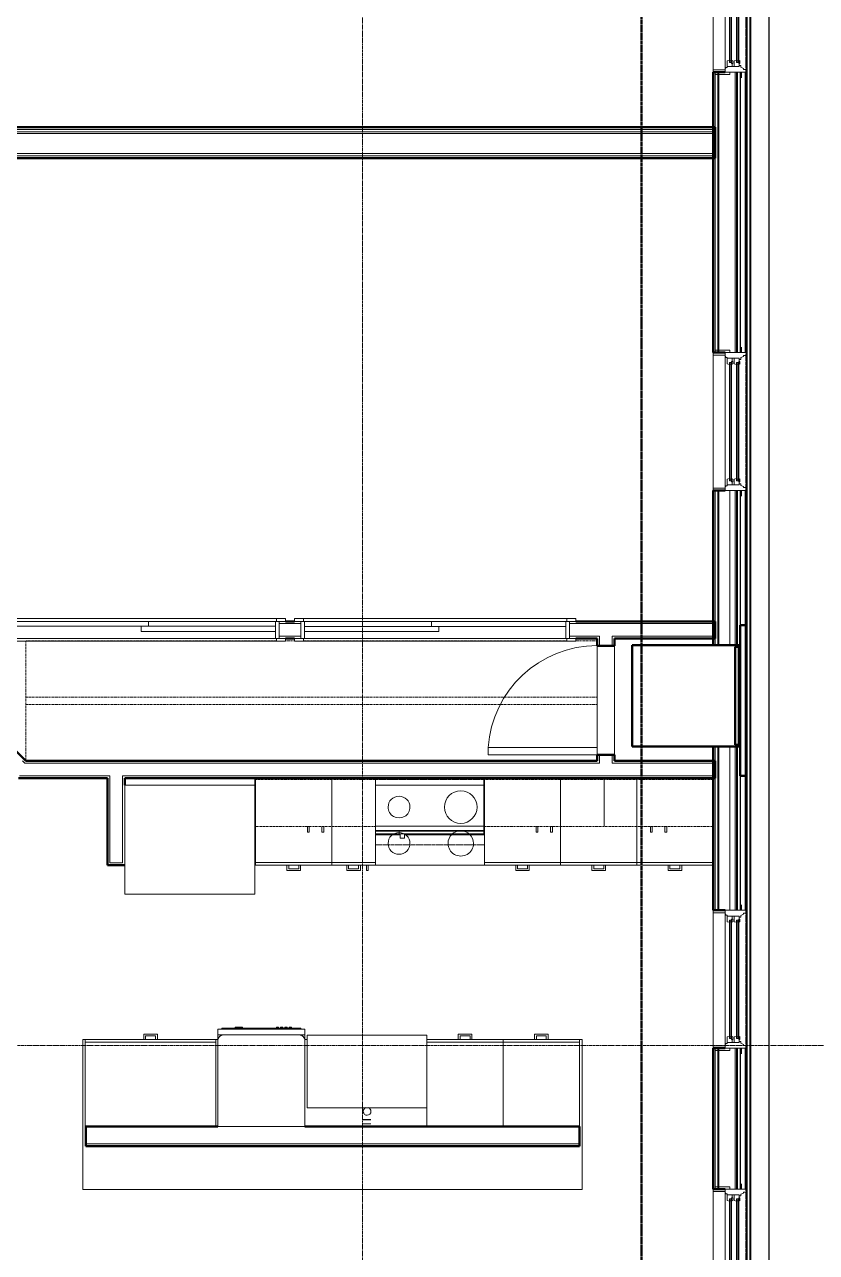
# Model space of a CAD drawing. Header units: inches. Extents: x -4218 to -1830, y 9767 to 12426.
# Drawn here: x -2266.4 to -2048.3, y 10110.2 to 10448.3 of the extents above; entities that cross this region are included whole.
import ezdxf

# ---------------------------------------------------------------- set-up
doc = ezdxf.new("R2010")
doc.units = ezdxf.units.IN
doc.header["$MEASUREMENT"] = 0
for name, pattern in [('Dash', [0.25, 0.125, -0.125]), ('Dash 1_16_', [0.125, 0.0625, -0.0625]), ('Grid Line 1_2_', [0.875, 0.5, -0.125, 0.125, -0.125]), ('Overhead', [0.15625, 0.09375, -0.0625])]:
    doc.linetypes.add(name, pattern=pattern)
for name, color, linetype, lineweight in [('0-1', 7, 'Continuous', 5), ('0-2', 10, 'Continuous', 9), ('A-DOOR-1', 10, 'Continuous', 9), ('A-DOOR-2', 50, 'Continuous', 20), ('A-DOOR-FRAM-1', 10, 'Continuous', 9), ('A-GENM', 5, 'Continuous', 9), ('A-GENM-6', 5, 'Continuous', 50), ('A-GLAZ-1', 151, 'Continuous', 9), ('A-GLAZ-2', 151, 'Continuous', 20), ('A-GLAZ-3', 151, 'Continuous', 50), ('A-WALL', 113, 'Continuous', 13), ('A-WALL-1', 7, 'Continuous', 50), ('A-WALL-2', 250, 'Continuous', 13), ('A-WALL-3', 10, 'Continuous', 9), ('A-WALL-4', 252, 'Continuous', 9), ('A-WALL-5', 253, 'Continuous', 9), ('A-WALL-7', 113, 'Continuous', 9), ('A-WALL-8', 113, 'Continuous', 50), ('C-PROP-LINE-1', 91, 'Dash 1_16_', 50), ('I-WALL-1', 7, 'Continuous', 50), ('P-SANR-FIXT-1', 10, 'Continuous', 9), ('P-SANR-FIXT-2', 252, 'Continuous', 9), ('Q-CASE-1', 253, 'Continuous', 9), ('Q-CASE-2', 252, 'Continuous', 9), ('Q-CASE-3', 10, 'Continuous', 9), ('Q-CASE-4', 252, 'Dash', 9), ('Q-CASE-5', 253, 'Dash', 9), ('Q-CASE-6', 254, 'Continuous', 9), ('Q-CASE-HDLN-1', 10, 'Dash', 9), ('Q-CASE-HDLN-2', 252, 'Dash', 9), ('Q-SPCQ-1', 10, 'Continuous', 9), ('Q-SPCQ-2', 91, 'Overhead', 9), ('S-GRID-1', 1, 'Grid Line 1_2_', 9)]:
    doc.layers.add(name, color=color, linetype=linetype, lineweight=lineweight)

# ---------------------------------------------------------------- blocks, each defined once
blk = doc.blocks.new('SWING - SINGLE - FLUSH - 30_ x 70_ - MAGIC PAK DOOR - ACOUSTICAL SEAL - IN CLOSET-3199408-BACKGROUND - RCP - 3RD FLOOR')
at = {"layer": 'A-DOOR-1'}
blk.add_arc((15, -2.375), 30.067, 180, 266.18593, dxfattribs=at)
at = {"layer": 'A-DOOR-2'}
for p, q in [((13, -2.375), (13, -32.375)), ((15, -2.375), (13, -2.375)), ((15, -2.375), (15, -32.375)), ((15, -32.375), (13, -32.375))]:
    blk.add_line(p, q, dxfattribs=at)
blk = doc.blocks.new('SLIDING - FLUSH - 6-0 x 6-8-3203588-BACKGROUND - RCP - 3RD FLOOR')
at = {"layer": 'A-DOOR-1'}
for p, q in [((-38.75, 2.5), (-38.75, 3.25)), ((-36.25, 3.25), (-38.75, 3.25)), ((-38.75, 2.5), (-36.25, 2.5)), ((36.25, 3.25), (-36.25, 3.25)), ((-36.25, 3.25), (-36.25, 2.5)), ((36, 0.5), (-1, 0.5)), ((-1, 0.5), (-1, -0.875)), ((36, 0.5), (36, -0.875)), ((36.25, 2.5), (36.25, 3.25)), ((36.25, 3.25), (38.75, 3.25)), ((38.75, 2.5), (36.25, 2.5)), ((38.75, 3.25), (38.75, 2.5)), ((-38.75, -3), (-38.75, -2.25)), ((-36.25, -2.25), (-38.75, -2.25)), ((-38.75, -3), (-36.25, -3)), ((-36.25, -2.25), (-36.25, -3)), ((-36.25, -3), (36.25, -3)), ((1, -0.875), (-36, -0.875)), ((-36, -0.875), (-36, -2.25)), ((-36, -2.25), (1, -2.25)), ((-1, -0.875), (36, -0.875)), ((1, -0.875), (1, -2.25)), ((36.25, -2.25), (38.75, -2.25)), ((36.25, -3), (36.25, -2.25)), ((38.75, -3), (36.25, -3)), ((38.75, -2.25), (38.75, -3))]:
    blk.add_line(p, q, dxfattribs=at)
at = {"layer": 'A-DOOR-FRAM-1'}
for p, q in [((-37, -2.25), (-37, 2.5)), ((-36, 2.5), (-37, 2.5)), ((36, 2.5), (-36, 2.5)), ((-36, 2.5), (-36, -2.25)), ((36, -2.25), (36, 2.5)), ((36, 2.5), (37, 2.5)), ((37, 2.5), (37, -2.25)), ((-37, -2.25), (-36, -2.25)), ((1, -2.25), (36, -2.25)), ((37, -2.25), (36, -2.25))]:
    blk.add_line(p, q, dxfattribs=at)
blk = doc.blocks.new('OD_CW_Closet - OD_CW_Closet-2067908-BACKGROUND - RCP - 3RD FLOOR')
at = {"layer": 'Q-CASE-HDLN-1'}
for p, q in [((158.05, -9), (158.05, 24)), ((0.74, 22.35), (0.74, -7.65)), ((0.74, 8.5), (158.05, 8.5)), ((0.74, 6.5), (158.05, 6.5)), ((0.74, -9), (6.59, -9)), ((9.09, -9), (81.59, -9)), ((84.09, -9), (86.59, -9)), ((89.09, -9), (158.05, -9))]:
    blk.add_line(p, q, dxfattribs=at)
at = {"layer": 'Q-CASE-HDLN-2'}
for p, q in [((158.05, 24), (0.74, 24)), ((0.74, 24), (0.74, 22.35)), ((0.74, -7.65), (0.74, -9))]:
    blk.add_line(p, q, dxfattribs=at)
blk = doc.blocks.new('SLIDING - FLUSH - 6-0 x 6-8-3203587-BACKGROUND - RCP - 3RD FLOOR')
at = {"layer": 'A-DOOR-1'}
for p, q in [((-38.75, 2.25), (-38.75, 3)), ((-36.25, 3), (-38.75, 3)), ((-38.75, 2.25), (-36.25, 2.25)), ((36.25, 3), (-36.25, 3)), ((-36.25, 3), (-36.25, 2.25)), ((1, 2.25), (-36, 2.25)), ((-36, 2.25), (-36, 0.88)), ((-36, 0.88), (1, 0.88)), ((36, 0.88), (-1, 0.88)), ((-1, 0.88), (-1, -0.5)), ((1, 2.25), (1, 0.88)), ((36, 0.88), (36, -0.5)), ((36.25, 2.25), (36.25, 3)), ((36.25, 3), (38.75, 3)), ((38.75, 2.25), (36.25, 2.25)), ((38.75, 3), (38.75, 2.25)), ((-38.75, -3.25), (-38.75, -2.5)), ((-36.25, -2.5), (-38.75, -2.5)), ((-38.75, -3.25), (-36.25, -3.25)), ((-36.25, -2.5), (-36.25, -3.25)), ((-36.25, -3.25), (36.25, -3.25)), ((-1, -0.5), (36, -0.5)), ((36.25, -2.5), (38.75, -2.5)), ((36.25, -3.25), (36.25, -2.5)), ((38.75, -3.25), (36.25, -3.25)), ((38.75, -2.5), (38.75, -3.25))]:
    blk.add_line(p, q, dxfattribs=at)
at = {"layer": 'A-DOOR-FRAM-1'}
for p, q in [((-36, 2.25), (-37, 2.25)), ((-37, -2.5), (-37, 2.25)), ((-36, 2.25), (-36, -2.5)), ((36, 2.25), (1, 2.25)), ((36, -2.5), (36, 2.25)), ((36, 2.25), (37, 2.25)), ((37, 2.25), (37, -2.5)), ((-37, -2.5), (-36, -2.5)), ((-36, -2.5), (36, -2.5)), ((37, -2.5), (36, -2.5))]:
    blk.add_line(p, q, dxfattribs=at)
blk = doc.blocks.new('Refrigerator_-_Side-by-Side_6047 - 36_ X 30_-1372843-BACKGROUND - RCP - 3RD FLOOR')
at = {"layer": 'Q-SPCQ-1'}
for p, q in [((-17.88, 15.58), (17.87, 15.58)), ((-17.88, -14.42), (-17.88, 15.58)), ((17.87, 15.58), (17.87, -14.42)), ((17.87, -14.42), (-17.88, -14.42))]:
    blk.add_line(p, q, dxfattribs=at)
blk = doc.blocks.new('Range - 24_ x 30_-2806124-BACKGROUND - RCP - 3RD FLOOR')
at = {"layer": 'Q-SPCQ-1'}
blk.add_line((0, -22), (30, -22), dxfattribs=at)
for centre, radius, start, end in [((6.5, -6), 3.5, 360, 180), ((23.5, -6), 3, 0, 180), ((6.5, -6), 3.5, 180, 0), ((23.5, -6), 3, 180, 0), ((6.5, -16), 4.5, 0, 180), ((23.5, -16), 3, 360, 180), ((6.5, -16), 4.5, 180, 0), ((23.5, -16), 3, 180, 0)]:
    blk.add_arc(centre, radius, start, end, dxfattribs=at)
blk = doc.blocks.new('Single Door 1 Drawer 211 - 211 Base Cabinet Single Door1 Drawer 12_-2706434-BACKGROUND - RCP - 3RD FLOOR')
at = {"layer": 'Q-CASE-3'}
for p, q in [((-11.26, -23.25), (-11.26, 0)), ((-11.26, 0), (0.74, 0)), ((0.74, 0), (0.74, -23.25)), ((-11.26, -23.25), (-11.26, -24)), ((0.74, -23.25), (-11.26, -23.25)), ((0.74, -24), (0.74, -23.25)), ((-11.26, -24), (0.74, -24)), ((-6.64, -24), (-7.14, -24)), ((-7.14, -25.5), (-7.14, -24)), ((-3.39, -25.5), (-7.14, -25.5)), ((-6.64, -25), (-6.64, -24)), ((-6.64, -25), (-3.89, -25)), ((-3.89, -25), (-3.89, -24)), ((-3.89, -24), (-3.39, -24)), ((-3.39, -24), (-3.39, -25.5)), ((-1.27, -24), (-1.76, -24)), ((-1.76, -24), (-1.76, -25.5)), ((-1.76, -25.5), (-1.27, -25.5)), ((-1.27, -25.5), (-1.27, -24))]:
    blk.add_line(p, q, dxfattribs=at)
blk = doc.blocks.new('Base Cabinet 4 Drawer 254 - Base Cabinet 4 Drawer 254 21_-2556168-BACKGROUND - RCP - 3RD FLOOR')
at = {"layer": 'Q-CASE-3'}
for p, q in [((-9.76, -23.25), (-9.76, 0)), ((-9.76, 0), (11.24, 0)), ((11.24, 0), (11.24, -23.25)), ((-9.76, -23.25), (-9.76, -24)), ((11.24, -23.25), (-9.76, -23.25)), ((11.24, -24), (11.24, -23.25)), ((-9.76, -24), (11.24, -24)), ((-0.64, -24), (-1.14, -24)), ((-1.14, -25.5), (-1.14, -24)), ((2.61, -25.5), (-1.14, -25.5)), ((-0.64, -25), (-0.64, -24)), ((-0.64, -25), (2.11, -25)), ((2.11, -25), (2.11, -24)), ((2.11, -24), (2.61, -24)), ((2.61, -24), (2.61, -25.5))]:
    blk.add_line(p, q, dxfattribs=at)
blk = doc.blocks.new('Base Cabinet 3 Drawer 230 - Base Cabinet 3 Drawer 230 21_-2554957-BACKGROUND - RCP - 3RD FLOOR')
at = {"layer": 'Q-CASE-3'}
for p, q in [((-9.76, -23.25), (-9.76, 0)), ((-9.76, 0), (11.24, 0)), ((11.24, 0), (11.24, -23.25)), ((-9.76, -23.25), (-9.76, -24)), ((11.24, -23.25), (-9.76, -23.25)), ((11.24, -24), (11.24, -23.25)), ((-9.76, -24), (11.24, -24)), ((-0.64, -24), (-1.14, -24)), ((-1.14, -25.5), (-1.14, -24)), ((2.61, -25.5), (-1.14, -25.5)), ((-0.64, -25), (-0.64, -24)), ((-0.64, -25), (2.11, -25)), ((2.11, -25), (2.11, -24)), ((2.11, -24), (2.61, -24)), ((2.61, -24), (2.61, -25.5))]:
    blk.add_line(p, q, dxfattribs=at)
blk = doc.blocks.new('300 Series Wall Hung Cabinet_302 - 33_ X 36_-2610278-BACKGROUND - RCP - 3RD FLOOR')
at = {"layer": 'Q-CASE-2'}
for p, q in [((-1.76, 14.69), (-2.25, 14.69)), ((-2.25, 14.69), (-2.25, 13.19)), ((-1.76, 13.19), (-1.76, 14.69)), ((2.24, 14.69), (1.75, 14.69)), ((1.75, 14.69), (1.75, 13.19)), ((2.24, 13.19), (2.24, 14.69)), ((-2.25, 13.19), (-1.76, 13.19)), ((1.75, 13.19), (2.24, 13.19))]:
    blk.add_line(p, q, dxfattribs=at)
at = {"layer": 'Q-CASE-4'}
for p, q in [((-16.5, 0.19), (-16.5, 13.19)), ((-16.5, 13.19), (16.5, 13.19)), ((16.5, 13.19), (16.5, 0.19))]:
    blk.add_line(p, q, dxfattribs=at)
at = {"layer": 'Q-CASE-5'}
blk.add_line((16.5, 0.19), (-16.5, 0.19), dxfattribs=at)
blk = doc.blocks.new('300 Series Wall Hung Cabinet_302 - 30_ X 36_-2572944-BACKGROUND - RCP - 3RD FLOOR')
at = {"layer": 'Q-CASE-2'}
for p, q in [((-1.76, -13.19), (-2.25, -13.19)), ((-2.25, -13.19), (-2.25, -14.69)), ((-1.76, -14.69), (-1.76, -13.19)), ((2.24, -13.19), (1.75, -13.19)), ((1.75, -13.19), (1.75, -14.69)), ((2.24, -14.69), (2.24, -13.19)), ((-2.25, -14.69), (-1.76, -14.69)), ((1.75, -14.69), (2.24, -14.69))]:
    blk.add_line(p, q, dxfattribs=at)
at = {"layer": 'Q-CASE-4'}
for p, q in [((-15, -0.19), (-15, -13.19)), ((15, -13.19), (15, -0.19)), ((-15, -13.19), (14.98, -13.19))]:
    blk.add_line(p, q, dxfattribs=at)
at = {"layer": 'Q-CASE-5'}
blk.add_line((14.98, -0.19), (-15, -0.19), dxfattribs=at)
blk = doc.blocks.new('30quot_MicrowaveVent_11166 - 70cm miele oven-V19-BACKGROUND - RCP - 3RD FLOOR')
at = {"layer": 'Q-CASE-1'}
for p, q in [((-14.2, 0.38), (-14.2, 0)), ((15.68, 0), (15.68, 0.38))]:
    blk.add_line(p, q, dxfattribs=at)
at = {"layer": 'Q-CASE-2'}
for p, q in [((7.69, 15.6), (-14.2, 15.6)), ((-14.2, 15.6), (-14.2, 15.59)), ((-14.2, 15.59), (-14.2, 15.39)), ((9.18, 15.39), (-14.2, 15.39)), ((-14.2, 15.39), (-14.2, 14.61)), ((-14.2, 14.61), (9.18, 14.61)), ((-14.2, 14.49), (-14.2, 13.23)), ((15.68, 14.49), (-14.2, 14.49)), ((8.88, 16.6), (7.69, 16.6)), ((7.69, 16.55), (7.69, 16.16)), ((7.69, 16.16), (7.69, 15.39)), ((8.88, 15.39), (8.88, 16.55)), ((15.68, 15.6), (8.88, 15.6)), ((9.18, 15.39), (9.18, 14.61)), ((15.68, 15.39), (9.18, 15.39)), ((9.18, 15.39), (9.18, 14.61)), ((9.18, 14.61), (15.68, 14.61)), ((15.68, 15.59), (15.68, 15.6)), ((15.68, 15.39), (15.68, 15.59)), ((15.68, 15.39), (15.68, 14.61)), ((15.68, 13.23), (15.68, 14.49)), ((-14.2, 13.23), (-14.2, 0.38)), ((-14.2, 13.23), (15.68, 13.23)), ((15.68, 0.38), (15.68, 13.23))]:
    blk.add_line(p, q, dxfattribs=at)
at = {"layer": 'Q-CASE-6'}
blk.add_line((-14.2, 0), (15.68, 0), dxfattribs=at)
blk = doc.blocks.new('Dishwasher_15404 - 34_ counter-2817256-BACKGROUND - RCP - 3RD FLOOR')
at = {"layer": 'Q-SPCQ-1'}
for p, q in [((0, -24), (0, 0)), ((0, 0), (23.68, 0)), ((23.68, 0), (25.25, 0)), ((25.25, 0), (26.68, 0)), ((25.25, 0), (25.25, -1.57)), ((25.25, -1.57), (25.25, -22.43)), ((26.87, -0.2), (26.87, -23.8)), ((27.12, -1.09), (26.87, -1.09)), ((27.12, -2.61), (27.12, -1.09)), ((27.12, -3.81), (27.12, -2.61)), ((27.12, -20.19), (27.12, -3.81)), ((27.37, -4.82), (27.12, -4.82)), ((27.37, -5.81), (27.37, -4.82)), ((27.37, -6.79), (27.37, -5.81)), ((27.12, -6.79), (27.37, -6.79)), ((27.37, -16.15), (27.12, -16.15)), ((27.37, -16.74), (27.12, -16.74)), ((27.37, -16.74), (27.37, -16.15)), ((27.37, -17.33), (27.12, -17.33)), ((27.37, -17.92), (27.12, -17.92)), ((27.37, -18.51), (27.12, -18.51)), ((27.37, -19.1), (27.12, -19.1)), ((27.37, -19.69), (27.12, -19.69)), ((27.12, -21.39), (27.12, -20.19)), ((27.37, -20.28), (27.12, -20.28)), ((27.37, -17.92), (27.37, -17.33)), ((27.37, -19.1), (27.37, -18.51)), ((27.37, -20.28), (27.37, -19.69)), ((25.25, -22.43), (25.25, -24)), ((27.12, -22.91), (26.87, -22.91)), ((27.12, -22.91), (27.12, -21.39)), ((23.68, -24), (0, -24)), ((25.25, -24), (23.68, -24)), ((26.68, -24), (25.25, -24))]:
    blk.add_line(p, q, dxfattribs=at)
for centre, radius, start, end in [((26.68, -0.2), 0.197, 0, 90), ((23.68, -1.57), 1.57, 0, 90), ((23.68, -1.57), 1.57, 32.077, 42.3359), ((23.68, -1.57), 1.57, 17.8182, 27.5266), ((23.68, -1.57), 1.57, 0, 13.6425), ((26.68, -0.2), 0.197, 15, 90), ((23.68, -22.43), 1.57, 270, 0), ((23.68, -22.43), 1.57, 317.6641, 327.923), ((23.68, -22.43), 1.57, 332.4734, 342.1818), ((23.68, -22.43), 1.57, 346.3575, 0), ((26.68, -23.8), 0.197, 270, 0)]:
    blk.add_arc(centre, radius, start, end, dxfattribs=at)
blk = doc.blocks.new('Base Cabinet 3 Drawer 230 - Base Cabinet 3 Drawer 230 36_-2567957-BACKGROUND - RCP - 3RD FLOOR')
at = {"layer": 'Q-CASE-3'}
for p, q in [((-17.26, -23.25), (-17.26, 0)), ((-17.26, 0), (18.74, 0)), ((18.74, 0), (18.74, -23.25)), ((-17.26, -23.25), (-17.26, -24)), ((18.74, -23.25), (-17.26, -23.25)), ((18.74, -24), (18.74, -23.25)), ((-17.26, -24), (18.74, -24)), ((-0.64, -24), (-1.14, -24)), ((-1.14, -25.5), (-1.14, -24)), ((2.61, -25.5), (-1.14, -25.5)), ((-0.64, -25), (-0.64, -24)), ((-0.64, -25), (2.11, -25)), ((2.11, -25), (2.11, -24)), ((2.11, -24), (2.61, -24)), ((2.61, -24), (2.61, -25.5))]:
    blk.add_line(p, q, dxfattribs=at)
blk = doc.blocks.new('kitchen_faucet_14143 - kitchen_faucet_14143-V22-BACKGROUND - RCP - 3RD FLOOR')
at = {"layer": 'P-SANR-FIXT-2'}
for p, q in [((2.26, 1.05), (2.26, 1.08)), ((2.26, -1.08), (2.26, 1.05)), ((2.34, 1.08), (2.34, -1.08)), ((3.44, 0.94), (3.44, 1.08)), ((3.44, -0.28), (3.44, 0.94)), ((3.44, -1.08), (3.44, -0.28))]:
    blk.add_line(p, q, dxfattribs=at)
at = {"layer": 'P-SANR-FIXT-2', "flags": 128}
blk.add_lwpolyline([(-0.92, -0.6), (-0.96, -0.61), (-1, -0.63)], dxfattribs=at)
at = {"layer": 'P-SANR-FIXT-2'}
for start, end in [(90, 159.9003), (200.0997, 360), (0, 90)]:
    blk.add_arc((0, 0), 1.08, start, end, dxfattribs=at)
blk = doc.blocks.new('Stainless Steel Farmhous Kitchen Sink - Stainless Steel Farmhous Kitchen Sink-2443921-BACKGROUND - RCP - 3RD FLOOR')
at = {"layer": 'P-SANR-FIXT-1'}
for p, q in [((-33, -22.2), (-33, -2.25)), ((-33, -2.25), (0, -2.25)), ((0, -2.25), (0, -22.2)), ((0, -22.2), (-33, -22.2))]:
    blk.add_line(p, q, dxfattribs=at)
blk = doc.blocks.new('300 Series Wall Hung Cabinet_302 - 33_ X 36_-2610350-BACKGROUND - RCP - 3RD FLOOR')
at = {"layer": 'Q-CASE-2'}
for p, q in [((-1.76, -13.19), (-2.25, -13.19)), ((-2.25, -13.19), (-2.25, -14.69)), ((-1.76, -14.69), (-1.76, -13.19)), ((2.24, -13.19), (1.75, -13.19)), ((1.75, -13.19), (1.75, -14.69)), ((2.24, -14.69), (2.24, -13.19)), ((-2.25, -14.69), (-1.76, -14.69)), ((1.75, -14.69), (2.24, -14.69))]:
    blk.add_line(p, q, dxfattribs=at)
at = {"layer": 'Q-CASE-4'}
for p, q in [((-16.5, -0.19), (-16.5, -13.19)), ((16.5, -13.19), (16.5, -0.19)), ((-16.5, -13.19), (16.5, -13.19))]:
    blk.add_line(p, q, dxfattribs=at)
at = {"layer": 'Q-CASE-5'}
blk.add_line((16.5, -0.19), (-16.5, -0.19), dxfattribs=at)
blk = doc.blocks.new('Range_Hood_386 - 30_ Wide-2820354-BACKGROUND - RCP - 3RD FLOOR')
at = {"layer": 'Q-SPCQ-2'}
for p, q in [((15, 6), (-15, 6)), ((-15, 6), (-15, -12)), ((15, -12), (15, 6)), ((-15, -12), (15, -12))]:
    blk.add_line(p, q, dxfattribs=at)
blk = doc.blocks.new('CTR - 1st Phase - Unit Layouts_rvt-1-BACKGROUND - RCP - 3RD FLOOR')
at = {"layer": 'A-WALL-1'}
for p, q in [((-2194.57, 10283.97), (-2192.07, 10283.97)), ((-2114.57, 10283.97), (-2076.17, 10283.97)), ((-2076.17, 10283.97), (-2076.17, 10283.35)), ((-2076.17, 10283.35), (-2076.17, 10279.85)), ((-2299.73, 10279.22), (-2266.08, 10245.57)), ((-2192.07, 10279.22), (-2194.57, 10279.22)), ((-2108.72, 10279.22), (-2114.57, 10279.22)), ((-2108.72, 10277.22), (-2108.72, 10279.22)), ((-2103.97, 10277.22), (-2108.72, 10277.22)), ((-2076.17, 10279.22), (-2103.97, 10279.22)), ((-2103.97, 10279.22), (-2103.97, 10277.22)), ((-2076.17, 10279.85), (-2076.17, 10279.22)), ((-2108.72, 10245.57), (-2108.72, 10247.22)), ((-2108.72, 10247.22), (-2103.97, 10247.22)), ((-2103.97, 10247.22), (-2103.97, 10245.57)), ((-2266.08, 10245.57), (-2108.72, 10245.57)), ((-2103.97, 10245.57), (-2076.17, 10245.57)), ((-2076.17, 10245.57), (-2076.17, 10244.95)), ((-2076.17, 10244.95), (-2076.17, 10241.45)), ((-2243.53, 10240.82), (-2268.05, 10240.82)), ((-2243.53, 10216.82), (-2243.53, 10240.82)), ((-2076.17, 10240.82), (-2238.78, 10240.82)), ((-2238.78, 10240.82), (-2238.78, 10238.82)), ((-2076.17, 10241.45), (-2076.17, 10240.82)), ((-2242.9, 10216.82), (-2243.53, 10216.82)), ((-2239.4, 10216.82), (-2242.9, 10216.82)), ((-2238.78, 10216.82), (-2239.4, 10216.82)), ((-2249.58, 10139.45), (-2249.58, 10144.82)), ((-2249.58, 10144.82), (-2213.21, 10144.82)), ((-2189.21, 10144.82), (-2113.58, 10144.82)), ((-2113.58, 10144.82), (-2113.58, 10139.45)), ((-2113.58, 10139.45), (-2249.58, 10139.45))]:
    blk.add_line(p, q, dxfattribs=at)
at = {"layer": 'A-WALL-2'}
for p, q in [((-2190.32, 10283.35), (-2196.32, 10283.35)), ((-2076.8, 10283.35), (-2116.32, 10283.35)), ((-2076.8, 10283.35), (-2076.8, 10279.85)), ((-2190.32, 10279.85), (-2196.32, 10279.85)), ((-2108.1, 10279.85), (-2116.32, 10279.85)), ((-2108.1, 10279.85), (-2108.1, 10279.22)), ((-2108.1, 10279.22), (-2108.1, 10277.22)), ((-2076.8, 10279.85), (-2104.6, 10279.85)), ((-2104.6, 10279.85), (-2104.6, 10279.22)), ((-2104.6, 10279.22), (-2104.6, 10277.22)), ((-2108.1, 10247.22), (-2108.1, 10245.57)), ((-2104.6, 10247.22), (-2104.6, 10245.57)), ((-2266.97, 10245.57), (-2266.34, 10244.95)), ((-2108.1, 10244.95), (-2266.34, 10244.95)), ((-2108.1, 10245.57), (-2108.1, 10244.95)), ((-2104.6, 10245.57), (-2104.6, 10244.95)), ((-2076.8, 10244.95), (-2104.6, 10244.95)), ((-2076.8, 10244.95), (-2076.8, 10241.45)), ((-2242.9, 10241.45), (-2267.79, 10241.45)), ((-2242.9, 10241.45), (-2242.9, 10240.82)), ((-2242.9, 10240.82), (-2242.9, 10217.45)), ((-2076.8, 10241.45), (-2239.4, 10241.45)), ((-2239.4, 10241.45), (-2239.4, 10240.82)), ((-2239.4, 10240.82), (-2239.4, 10217.45)), ((-2239.4, 10217.45), (-2242.9, 10217.45)), ((-2249.58, 10140.07), (-2113.58, 10140.07))]:
    blk.add_line(p, q, dxfattribs=at)
at = {"layer": 'A-WALL-3'}
for p, q in [((-2108.72, 10277.22), (-2108.72, 10247.22)), ((-2103.97, 10247.22), (-2103.97, 10277.22))]:
    blk.add_line(p, q, dxfattribs=at)
at = {"layer": 'A-WALL-4'}
for p, q in [((-2108.72, 10277.22), (-2103.97, 10277.22)), ((-2103.97, 10247.22), (-2108.72, 10247.22)), ((-2249.58, 10144.82), (-2249.58, 10139.45)), ((-2249.58, 10144.82), (-2213.21, 10144.82)), ((-2189.21, 10144.82), (-2113.58, 10144.82)), ((-2113.58, 10144.82), (-2113.58, 10139.45)), ((-2113.58, 10139.45), (-2249.58, 10139.45))]:
    blk.add_line(p, q, dxfattribs=at)
at = {"layer": 'A-WALL-5'}
for p, q in [((-2196.32, 10279.22), (-2196.32, 10283.97)), ((-2190.32, 10283.97), (-2190.32, 10279.22)), ((-2116.32, 10283.97), (-2116.32, 10279.22))]:
    blk.add_line(p, q, dxfattribs=at)
at = {"layer": 'A-WALL-7'}
for p, q in [((-2076.8, 10240.82), (-2203.03, 10240.82)), ((-2203.03, 10240.82), (-2203.03, 10238.82)), ((-2203.03, 10238.82), (-2203.03, 10240.82)), ((-2203.03, 10240.82), (-2076.8, 10240.82)), ((-2076.8, 10216.82), (-2076.8, 10240.82)), ((-2076.8, 10240.82), (-2076.8, 10216.82)), ((-2203.03, 10238.82), (-2203.03, 10216.82)), ((-2203.03, 10216.82), (-2194.15, 10216.82)), ((-2194.15, 10216.82), (-2203.03, 10216.82)), ((-2194.15, 10216.82), (-2193.65, 10216.82)), ((-2193.65, 10216.82), (-2190.9, 10216.82)), ((-2190.9, 10216.82), (-2193.65, 10216.82)), ((-2190.9, 10216.82), (-2190.4, 10216.82)), ((-2190.4, 10216.82), (-2177.65, 10216.82)), ((-2177.65, 10216.82), (-2190.4, 10216.82)), ((-2177.65, 10216.82), (-2177.15, 10216.82)), ((-2177.15, 10216.82), (-2174.4, 10216.82)), ((-2174.4, 10216.82), (-2177.15, 10216.82)), ((-2174.4, 10216.82), (-2173.9, 10216.82)), ((-2173.9, 10216.82), (-2172.28, 10216.82)), ((-2172.28, 10216.82), (-2173.9, 10216.82)), ((-2172.28, 10216.82), (-2171.79, 10216.82)), ((-2171.79, 10216.82), (-2131.15, 10216.82)), ((-2131.15, 10216.82), (-2171.79, 10216.82)), ((-2131.15, 10216.82), (-2130.65, 10216.82)), ((-2130.65, 10216.82), (-2127.9, 10216.82)), ((-2127.9, 10216.82), (-2130.65, 10216.82)), ((-2127.9, 10216.82), (-2127.4, 10216.82)), ((-2127.4, 10216.82), (-2110.15, 10216.82)), ((-2110.15, 10216.82), (-2127.4, 10216.82)), ((-2110.15, 10216.82), (-2109.65, 10216.82)), ((-2109.65, 10216.82), (-2106.9, 10216.82)), ((-2106.9, 10216.82), (-2109.65, 10216.82)), ((-2106.9, 10216.82), (-2106.4, 10216.82)), ((-2106.4, 10216.82), (-2089.15, 10216.82)), ((-2089.15, 10216.82), (-2106.4, 10216.82)), ((-2089.15, 10216.82), (-2088.65, 10216.82)), ((-2088.65, 10216.82), (-2085.9, 10216.82)), ((-2085.9, 10216.82), (-2088.65, 10216.82)), ((-2085.9, 10216.82), (-2085.4, 10216.82)), ((-2085.4, 10216.82), (-2076.8, 10216.82)), ((-2076.8, 10216.82), (-2085.4, 10216.82)), ((-2233.58, 10168.82), (-2250.33, 10168.82)), ((-2250.33, 10168.82), (-2250.33, 10127.45)), ((-2250.33, 10127.45), (-2250.33, 10168.82)), ((-2250.33, 10168.82), (-2233.58, 10168.82)), ((-2233.08, 10168.82), (-2233.58, 10168.82)), ((-2230.33, 10168.82), (-2233.08, 10168.82)), ((-2233.08, 10168.82), (-2230.33, 10168.82)), ((-2229.83, 10168.82), (-2230.33, 10168.82)), ((-2213.21, 10168.82), (-2229.83, 10168.82)), ((-2229.83, 10168.82), (-2213.21, 10168.82)), ((-2188.58, 10168.82), (-2189.21, 10168.82)), ((-2189.21, 10168.82), (-2188.58, 10168.82)), ((-2146.96, 10168.82), (-2155.58, 10168.82)), ((-2155.58, 10168.82), (-2146.96, 10168.82)), ((-2146.46, 10168.82), (-2146.96, 10168.82)), ((-2143.71, 10168.82), (-2146.46, 10168.82)), ((-2146.46, 10168.82), (-2143.71, 10168.82)), ((-2143.21, 10168.82), (-2143.71, 10168.82)), ((-2125.96, 10168.82), (-2143.21, 10168.82)), ((-2143.21, 10168.82), (-2125.96, 10168.82)), ((-2125.46, 10168.82), (-2125.96, 10168.82)), ((-2122.71, 10168.82), (-2125.46, 10168.82)), ((-2125.46, 10168.82), (-2122.71, 10168.82)), ((-2122.21, 10168.82), (-2122.71, 10168.82)), ((-2112.8, 10168.82), (-2122.21, 10168.82)), ((-2122.21, 10168.82), (-2112.8, 10168.82)), ((-2112.8, 10127.45), (-2112.8, 10168.82)), ((-2112.8, 10168.82), (-2112.8, 10127.45)), ((-2250.33, 10127.45), (-2112.8, 10127.45)), ((-2112.8, 10127.45), (-2250.33, 10127.45))]:
    blk.add_line(p, q, dxfattribs=at)
at = {"layer": '0-2'}
for name, p in [('SLIDING - FLUSH - 6-0 x 6-8-3203587-BACKGROUND - RCP - 3RD FLOOR', (-2233.32, 10281.72)), ('Base Cabinet 3 Drawer 230 - Base Cabinet 3 Drawer 230 21_-2554957-BACKGROUND - RCP - 3RD FLOOR', (-2193.01, 10240.82)), ('Single Door 1 Drawer 211 - 211 Base Cabinet Single Door1 Drawer 12_-2706434-BACKGROUND - RCP - 3RD FLOOR', (-2170.51, 10240.82)), ('Base Cabinet 4 Drawer 254 - Base Cabinet 4 Drawer 254 21_-2556168-BACKGROUND - RCP - 3RD FLOOR', (-2130.01, 10240.82)), ('300 Series Wall Hung Cabinet_302 - 33_ X 36_-2610350-BACKGROUND - RCP - 3RD FLOOR', (-2123.28, 10240.64)), ('Base Cabinet 3 Drawer 230 - Base Cabinet 3 Drawer 230 21_-2554957-BACKGROUND - RCP - 3RD FLOOR', (-2109.01, 10240.82)), ('300 Series Wall Hung Cabinet_302 - 30_ X 36_-2572944-BACKGROUND - RCP - 3RD FLOOR', (-2091.78, 10240.64)), ('Base Cabinet 3 Drawer 230 - Base Cabinet 3 Drawer 230 21_-2554957-BACKGROUND - RCP - 3RD FLOOR', (-2088.01, 10240.82))]:
    blk.add_blockref(name, p, dxfattribs=at)
for name, p, rotation in [('SLIDING - FLUSH - 6-0 x 6-8-3203588-BACKGROUND - RCP - 3RD FLOOR', (-2153.32, 10281.72), 180), ('OD_CW_Closet - OD_CW_Closet-2067908-BACKGROUND - RCP - 3RD FLOOR', (-2107.99, 10269.57), 180), ('SWING - SINGLE - FLUSH - 30_ x 70_ - MAGIC PAK DOOR - ACOUSTICAL SEAL - IN CLOSET-3199408-BACKGROUND - RCP - 3RD FLOOR', (-2106.35, 10262.22), 269.9999999998828), ('300 Series Wall Hung Cabinet_302 - 33_ X 36_-2610278-BACKGROUND - RCP - 3RD FLOOR', (-2186.28, 10240.64), 180), ('30quot_MicrowaveVent_11166 - 70cm miele oven-V19-BACKGROUND - RCP - 3RD FLOOR', (-2154.1, 10240.82), 180), ('Range_Hood_386 - 30_ Wide-2820354-BACKGROUND - RCP - 3RD FLOOR', (-2154.78, 10228.45), 180), ('Refrigerator_-_Side-by-Side_6047 - 36_ X 30_-1372843-BACKGROUND - RCP - 3RD FLOOR', (-2220.9, 10224.4), 180), ('Range - 24_ x 30_-2806124-BACKGROUND - RCP - 3RD FLOOR', (-2139.78, 10216.82), 180), ('Base Cabinet 3 Drawer 230 - Base Cabinet 3 Drawer 230 36_-2567957-BACKGROUND - RCP - 3RD FLOOR', (-2230.97, 10144.82), 180), ('Dishwasher_15404 - 34_ counter-2817256-BACKGROUND - RCP - 3RD FLOOR', (-2213.21, 10144.82), 90.00000000013462), ('Stainless Steel Farmhous Kitchen Sink - Stainless Steel Farmhous Kitchen Sink-2443921-BACKGROUND - RCP - 3RD FLOOR', (-2188.58, 10147.78), 180), ('Base Cabinet 3 Drawer 230 - Base Cabinet 3 Drawer 230 21_-2554957-BACKGROUND - RCP - 3RD FLOOR', (-2144.35, 10144.82), 180), ('Base Cabinet 3 Drawer 230 - Base Cabinet 3 Drawer 230 21_-2554957-BACKGROUND - RCP - 3RD FLOOR', (-2123.35, 10144.82), 180), ('kitchen_faucet_14143 - kitchen_faucet_14143-V22-BACKGROUND - RCP - 3RD FLOOR', (-2172.08, 10149.02), 269.999999999997)]:
    blk.add_blockref(name, p, dxfattribs=dict(at, rotation=rotation))
blk = doc.blocks.new('CTR - 1st Phase - Common Walls_rvt-1-BACKGROUND - RCP - 3RD FLOOR')
at = {"layer": 'A-WALL-2'}
for p, q in [((-2436.39, 10419.41), (-2076.17, 10419.41)), ((-2435.76, 10418.79), (-2076.17, 10418.79)), ((-2435.26, 10418.29), (-2076.17, 10418.29)), ((-2437.18, 10412.79), (-2076.17, 10412.79)), ((-2437.8, 10412.16), (-2076.17, 10412.16))]:
    blk.add_line(p, q, dxfattribs=at)
at = {"layer": 'I-WALL-1'}
for p, q in [((-2437.01, 10420.04), (-2076.17, 10420.04)), ((-2076.17, 10420.04), (-2076.17, 10411.54)), ((-2076.17, 10411.54), (-2438.43, 10411.54))]:
    blk.add_line(p, q, dxfattribs=at)
blk = doc.blocks.new('Basic Wall _ EXT - FIBER CEMENT - LARGE - 1hr - ___-2162460-BACKGROUND - RCP - 3RD FLOOR')
at = {"layer": 'A-WALL-7'}
for p, q in [((-2066.68, 9980.19), (-2066.68, 10851.39)), ((-2066.67, 9980.19), (-2066.67, 10851.39)), ((-2066.67, 9980.19), (-2066.67, 10851.39)), ((-2066.66, 9980.19), (-2066.66, 10851.39)), ((-2066.64, 9980.19), (-2066.64, 10851.39)), ((-2066.64, 9980.19), (-2066.64, 10851.39)), ((-2066.34, 10851.39), (-2066.34, 9980.19)), ((-2069.3, 10435.18), (-2069.3, 10358)), ((-2069.3, 10358), (-2069.3, 10435.18)), ((-2069.27, 10358), (-2069.27, 10435.18)), ((-2069.27, 10358), (-2069.27, 10435.18)), ((-2069.3, 10319.98), (-2069.3, 10282.95)), ((-2069.3, 10282.95), (-2069.3, 10319.98)), ((-2069.27, 10282.95), (-2069.27, 10319.98)), ((-2069.27, 10282.95), (-2069.27, 10319.98)), ((-2069.3, 10282.95), (-2069.3, 10241.43)), ((-2069.3, 10204.4), (-2069.3, 10282.95)), ((-2069.27, 10241.43), (-2069.27, 10282.95)), ((-2069.27, 10241.43), (-2069.27, 10282.95)), ((-2069.3, 10241.43), (-2069.3, 10204.4)), ((-2069.27, 10204.4), (-2069.27, 10241.43)), ((-2069.27, 10204.4), (-2069.27, 10241.43)), ((-2069.3, 10166.38), (-2069.3, 10127.6)), ((-2069.3, 10127.6), (-2069.3, 10166.38)), ((-2069.27, 10127.6), (-2069.27, 10166.38)), ((-2069.27, 10127.6), (-2069.27, 10166.38))]:
    blk.add_line(p, q, dxfattribs=at)
blk = doc.blocks.new('Basic Wall _ EXT - FIBER CEMENT - SMALL - 1hr - ___-2145934-BACKGROUND - RCP - 3RD FLOOR')
at = {"layer": 'A-WALL-7'}
for p, q in [((-2061.44, 10857.87), (-2061.44, 9973.7)), ((-2061.44, 9973.7), (-2061.44, 10857.87)), ((-2061.36, 9973.63), (-2061.36, 10857.95)), ((-2061.36, 9973.63), (-2061.36, 10857.95)), ((-2067.46, 10089.39), (-2067.46, 10742.19)), ((-2067.39, 10089.39), (-2067.39, 10742.19)), ((-2075.45, 10435.18), (-2075.45, 10358)), ((-2075.45, 10358), (-2075.45, 10435.18)), ((-2075.25, 10358), (-2075.25, 10435.18)), ((-2075.25, 10358), (-2075.25, 10435.18)), ((-2075.17, 10358), (-2075.17, 10435.18)), ((-2075.17, 10358), (-2075.17, 10435.18)), ((-2070.35, 10358), (-2070.35, 10435.18)), ((-2070.35, 10358), (-2070.35, 10435.18)), ((-2067.92, 10358), (-2067.92, 10435.18)), ((-2067.92, 10358), (-2067.92, 10435.18)), ((-2067.92, 10358), (-2067.92, 10435.18)), ((-2075.45, 10319.98), (-2075.45, 10277.39)), ((-2075.45, 10277.39), (-2075.45, 10319.98)), ((-2075.25, 10277.39), (-2075.25, 10319.98)), ((-2075.25, 10277.39), (-2075.25, 10319.98)), ((-2075.17, 10277.39), (-2075.17, 10319.98)), ((-2075.17, 10277.39), (-2075.17, 10319.98)), ((-2070.35, 10277.39), (-2070.35, 10319.98)), ((-2070.35, 10277.39), (-2070.35, 10319.98)), ((-2067.92, 10282.95), (-2067.92, 10319.98)), ((-2067.92, 10282.95), (-2067.92, 10319.98)), ((-2067.92, 10282.95), (-2067.92, 10319.98)), ((-2067.92, 10241.43), (-2067.92, 10282.95)), ((-2067.92, 10241.43), (-2067.92, 10282.95)), ((-2067.92, 10241.43), (-2067.92, 10282.95)), ((-2075.45, 10249.51), (-2075.45, 10204.4)), ((-2075.45, 10204.4), (-2075.45, 10249.51)), ((-2075.25, 10204.4), (-2075.25, 10249.51)), ((-2075.25, 10204.4), (-2075.25, 10249.51)), ((-2075.17, 10204.4), (-2075.17, 10249.51)), ((-2075.17, 10204.4), (-2075.17, 10249.51)), ((-2070.35, 10204.4), (-2070.35, 10249.51)), ((-2070.35, 10204.4), (-2070.35, 10249.51)), ((-2067.92, 10204.4), (-2067.92, 10241.43)), ((-2067.92, 10204.4), (-2067.92, 10241.43)), ((-2067.92, 10204.4), (-2067.92, 10241.43)), ((-2075.45, 10166.38), (-2075.45, 10127.6)), ((-2075.45, 10127.6), (-2075.45, 10166.38)), ((-2075.25, 10127.6), (-2075.25, 10166.38)), ((-2075.25, 10127.6), (-2075.25, 10166.38)), ((-2075.17, 10127.6), (-2075.17, 10166.38)), ((-2075.17, 10127.6), (-2075.17, 10166.38)), ((-2070.35, 10127.6), (-2070.35, 10166.38)), ((-2070.35, 10127.6), (-2070.35, 10166.38)), ((-2067.92, 10127.6), (-2067.92, 10166.38)), ((-2067.92, 10127.6), (-2067.92, 10166.38)), ((-2067.92, 10127.6), (-2067.92, 10166.38))]:
    blk.add_line(p, q, dxfattribs=at)
blk = doc.blocks.new('Perforated Panel at Magic-Pak - hvac panel - 3rd floor-2657949-BACKGROUND - RCP - 3RD FLOOR')
at = {"layer": 'A-GLAZ-3'}
for p, q in [((-19.01, 4.62), (19.01, 4.62)), ((-19.01, 4.56), (-19.01, 4.62)), ((19.01, 4.56), (-19.01, 4.56)), ((19.01, 4.62), (19.01, 4.56))]:
    blk.add_line(p, q, dxfattribs=at)
blk = doc.blocks.new('Window-Double_Hung-Andersen-400_Series-Tilt_Wash - DOUBLE HUNG - COTTAGE - 3RD FLOOR-2888628-BACKGROUND - RCP - 3RD FLOOR')
at = {"layer": 'A-GLAZ-1'}
for p, q in [((-16.29, 2.31), (-15.7, 2.31)), ((-16.29, 1.94), (-15.7, 1.94)), ((-16.29, 0.38), (-15.7, 0.38)), ((-15.82, 2.31), (-15.82, 1.94)), ((-15.82, 0.38), (-15.82, 0)), ((-15.7, 2.44), (15.7, 2.44)), ((-15.7, 2.31), (15.7, 2.31)), ((-15.7, 1.94), (15.7, 1.94)), ((-15.7, 1.81), (15.7, 1.81)), ((-15.7, 0.5), (15.7, 0.5)), ((-15.7, 0.38), (15.7, 0.38)), ((16.29, 2.31), (15.7, 2.31)), ((16.29, 1.94), (15.7, 1.94)), ((16.29, 0.38), (15.7, 0.38)), ((15.82, 2.31), (15.82, 1.94)), ((15.82, 0.38), (15.82, 0)), ((-19.01, -2.63), (-19.01, -4.13)), ((-19.01, -2.63), (-18.95, -2.63)), ((18.95, -1.25), (-18.95, -1.25)), ((-18.95, -1.25), (-18.95, -4.63)), ((-18.32, -1.25), (-18.32, -4.63)), ((-16.29, 0), (-15.7, 0)), ((-15.7, 0), (15.7, 0)), ((-15.7, -0.13), (15.7, -0.13)), ((16.29, 0), (15.7, 0)), ((18.32, -1.25), (18.32, -4.63)), ((18.95, -4.63), (18.95, -1.25)), ((18.95, -2.63), (19.01, -2.63)), ((19.01, -4.13), (19.01, -2.63)), ((-19.01, -4.13), (-18.95, -4.13)), ((-18.95, -4.63), (18.95, -4.63)), ((18.95, -4.13), (19.01, -4.13))]:
    blk.add_line(p, q, dxfattribs=at)
at = {"layer": 'A-GLAZ-2'}
for p, q in [((19.01, 4.62), (-19.01, 4.62)), ((-19.01, 4.62), (-19.01, -1.25)), ((-18.2, 4.62), (-18.2, 3.81)), ((-18.2, 3.81), (-17.92, 3.81)), ((-17.92, 3.81), (-17.61, 3)), ((17.92, 3.81), (17.61, 3)), ((18.2, 3.81), (17.92, 3.81)), ((18.2, 4.62), (18.2, 3.81)), ((19.01, -1.25), (19.01, 4.62)), ((-19.01, 3.25), (-20.51, 3.25)), ((-17.61, 3), (-17.14, 3)), ((-17.42, 2.56), (-16.57, 2.56)), ((-17.42, 2.56), (-17.42, -0.75)), ((-17.42, 1.19), (-15.86, 1.19)), ((-17.42, 0.62), (-16.57, 0.62)), ((-17.14, 3), (-17.14, 2.56)), ((-15.86, 2.78), (-16.57, 2.78)), ((-16.57, 2.44), (-16.57, 2.78)), ((-15.7, 2.44), (-16.57, 2.44)), ((-15.86, 0.84), (-16.57, 0.84)), ((-16.57, 0.5), (-16.57, 0.84)), ((-15.7, 0.5), (-16.57, 0.5)), ((-16.29, 2.44), (-16.29, 1.81)), ((-15.7, 1.81), (-16.29, 1.81)), ((-16.29, 0.5), (-16.29, -0.13)), ((-15.86, 2.78), (-15.7, 2.44)), ((-15.86, 1.19), (-15.7, 1.81)), ((-15.86, 0.84), (-15.7, 0.5)), ((15.86, 2.78), (15.7, 2.44)), ((15.7, 2.44), (16.57, 2.44)), ((15.7, 1.81), (16.29, 1.81)), ((15.86, 1.19), (15.7, 1.81)), ((15.86, 0.84), (15.7, 0.5)), ((15.7, 0.5), (16.57, 0.5)), ((15.86, 2.78), (16.57, 2.78)), ((17.42, 1.19), (15.86, 1.19)), ((15.86, 0.84), (16.57, 0.84)), ((16.29, 2.44), (16.29, 1.81)), ((16.29, 0.5), (16.29, -0.13)), ((16.57, 2.44), (16.57, 2.78)), ((17.42, 2.56), (16.57, 2.56)), ((16.57, 0.5), (16.57, 0.84)), ((17.42, 0.62), (16.57, 0.62)), ((17.14, 3), (17.14, 2.56)), ((17.61, 3), (17.14, 3)), ((17.42, 2.56), (17.42, -0.75)), ((19.01, 3.25), (20.51, 3.25)), ((-19.01, -1.25), (19.01, -1.25)), ((-17.67, -0.97), (-18, -1.25)), ((-17.67, -0.97), (-17.67, -0.75)), ((-17.67, -0.75), (-15.86, -0.75)), ((-15.7, -0.13), (-16.29, -0.13)), ((-15.86, -0.75), (-15.7, -0.13)), ((15.7, -0.13), (16.29, -0.13)), ((15.86, -0.75), (15.7, -0.13)), ((17.67, -0.75), (15.86, -0.75)), ((17.67, -0.97), (17.67, -0.75)), ((17.67, -0.97), (18, -1.25))]:
    blk.add_line(p, q, dxfattribs=at)
blk = doc.blocks.new('Window-Double_Hung-Andersen-400_Series-Tilt_Wash - DOUBLE HUNG - COTTAGE - 3RD FLOOR-2889195-BACKGROUND - RCP - 3RD FLOOR')
at = {"layer": 'A-GLAZ-1'}
for p, q in [((-19.01, 4.12), (-19.01, 2.62)), ((-18.95, 4.12), (-19.01, 4.12)), ((-18.95, 4.62), (18.95, 4.62)), ((-18.95, 1.25), (-18.95, 4.62)), ((-18.32, 1.25), (-18.32, 4.62)), ((18.32, 1.25), (18.32, 4.62)), ((18.95, 4.62), (18.95, 1.25)), ((19.01, 4.12), (18.95, 4.12)), ((19.01, 2.62), (19.01, 4.12)), ((-18.95, 2.62), (-19.01, 2.62)), ((18.95, 1.25), (-18.95, 1.25)), ((-16.29, 0), (-15.7, 0)), ((-15.82, -0.38), (-15.82, 0)), ((-15.7, 0.12), (15.7, 0.12)), ((16.29, 0), (15.7, 0)), ((15.82, -0.38), (15.82, 0)), ((19.01, 2.62), (18.95, 2.62)), ((-16.29, -0.38), (-15.7, -0.38)), ((-16.29, -1.94), (-15.7, -1.94)), ((-16.29, -2.31), (-15.7, -2.31)), ((-15.82, -2.31), (-15.82, -1.94)), ((-15.7, 0), (15.7, 0)), ((-15.7, -0.38), (15.7, -0.38)), ((-15.7, -0.5), (15.7, -0.5)), ((-15.7, -1.81), (15.7, -1.81)), ((-15.7, -1.94), (15.7, -1.94)), ((-15.7, -2.31), (15.7, -2.31)), ((-15.7, -2.44), (15.7, -2.44)), ((16.29, -0.38), (15.7, -0.38)), ((16.29, -1.94), (15.7, -1.94)), ((16.29, -2.31), (15.7, -2.31)), ((15.82, -2.31), (15.82, -1.94))]:
    blk.add_line(p, q, dxfattribs=at)
at = {"layer": 'A-GLAZ-2'}
for p, q in [((-19.01, 1.25), (19.01, 1.25)), ((-19.01, -4.62), (-19.01, 1.25)), ((-17.67, 0.97), (-18, 1.25)), ((-17.67, 0.97), (-17.67, 0.75)), ((-17.67, 0.75), (-15.86, 0.75)), ((-17.42, -2.56), (-17.42, 0.75)), ((-16.29, -0.5), (-16.29, 0.12)), ((-15.7, 0.12), (-16.29, 0.12)), ((-15.86, 0.75), (-15.7, 0.12)), ((15.86, 0.75), (15.7, 0.12)), ((15.7, 0.12), (16.29, 0.12)), ((17.67, 0.75), (15.86, 0.75)), ((16.29, -0.5), (16.29, 0.12)), ((17.42, -2.56), (17.42, 0.75)), ((17.67, 0.97), (18, 1.25)), ((17.67, 0.97), (17.67, 0.75)), ((19.01, 1.25), (19.01, -4.62)), ((-19.01, -3.25), (-20.51, -3.25)), ((-17.92, -3.81), (-17.61, -3)), ((-17.61, -3), (-17.14, -3)), ((-17.42, -0.62), (-16.57, -0.62)), ((-17.42, -1.19), (-15.86, -1.19)), ((-17.42, -2.56), (-16.57, -2.56)), ((-17.14, -3), (-17.14, -2.56)), ((-16.57, -0.5), (-16.57, -0.84)), ((-15.7, -0.5), (-16.57, -0.5)), ((-15.86, -0.84), (-16.57, -0.84)), ((-16.57, -2.44), (-16.57, -2.78)), ((-15.7, -2.44), (-16.57, -2.44)), ((-15.86, -2.78), (-16.57, -2.78)), ((-16.29, -2.44), (-16.29, -1.81)), ((-15.7, -1.81), (-16.29, -1.81)), ((-15.86, -0.84), (-15.7, -0.5)), ((-15.86, -1.19), (-15.7, -1.81)), ((-15.86, -2.78), (-15.7, -2.44)), ((15.86, -0.84), (15.7, -0.5)), ((15.7, -0.5), (16.57, -0.5)), ((15.86, -1.19), (15.7, -1.81)), ((15.7, -1.81), (16.29, -1.81)), ((15.86, -2.78), (15.7, -2.44)), ((15.7, -2.44), (16.57, -2.44)), ((15.86, -0.84), (16.57, -0.84)), ((17.42, -1.19), (15.86, -1.19)), ((15.86, -2.78), (16.57, -2.78)), ((16.29, -2.44), (16.29, -1.81)), ((16.57, -0.5), (16.57, -0.84)), ((17.42, -0.62), (16.57, -0.62)), ((16.57, -2.44), (16.57, -2.78)), ((17.42, -2.56), (16.57, -2.56)), ((17.14, -3), (17.14, -2.56)), ((17.61, -3), (17.14, -3)), ((17.92, -3.81), (17.61, -3)), ((19.01, -3.25), (20.51, -3.25)), ((19.01, -4.62), (-19.01, -4.62)), ((-18.2, -3.81), (-17.92, -3.81)), ((-18.2, -4.62), (-18.2, -3.81)), ((18.2, -3.81), (17.92, -3.81)), ((18.2, -4.62), (18.2, -3.81))]:
    blk.add_line(p, q, dxfattribs=at)
blk = doc.blocks.new('V-Series_EWC4_SPVU_RFA_2015 - 2ND AND 3RD FLOOR-V124-BACKGROUND - RCP - 3RD FLOOR')
at = {"layer": 'A-GENM'}
for p, q in [((-2069.67, 10276.45), (-2069.67, 10276.95)), ((-2069.67, 10249.95), (-2069.67, 10250.45))]:
    blk.add_line(p, q, dxfattribs=at)
at = {"layer": 'A-GENM-6'}
for p, q in [((-2099.11, 10277.39), (-2069.67, 10277.39)), ((-2099.11, 10249.51), (-2099.11, 10277.39)), ((-2069.67, 10277.39), (-2069.67, 10276.95)), ((-2070.67, 10276.45), (-2070.67, 10276.95)), ((-2070.67, 10276.95), (-2069.67, 10276.95)), ((-2069.67, 10276.95), (-2070.67, 10276.95)), ((-2070.67, 10276.95), (-2070.67, 10249.95)), ((-2070.67, 10250.45), (-2070.67, 10276.45)), ((-2069.67, 10276.95), (-2069.67, 10276.45)), ((-2069.67, 10276.45), (-2069.67, 10250.45)), ((-2070.67, 10249.95), (-2070.67, 10250.45)), ((-2069.67, 10250.45), (-2069.67, 10249.95)), ((-2069.67, 10249.51), (-2099.11, 10249.51)), ((-2069.67, 10249.95), (-2070.67, 10249.95)), ((-2070.67, 10249.95), (-2069.67, 10249.95)), ((-2069.67, 10249.95), (-2069.67, 10249.51))]:
    blk.add_line(p, q, dxfattribs=at)
blk = doc.blocks.new('Family - ___-2835860-BACKGROUND - RCP - 3RD FLOOR')
at = {"layer": 'C-PROP-LINE-1'}
blk.add_line((-2067.55, 9980.19), (-2067.55, 10851.39), dxfattribs=at)
blk = doc.blocks.new('Family - ___-2835903-BACKGROUND - RCP - 3RD FLOOR')
at = {"layer": 'C-PROP-LINE-1'}
blk.add_line((-2096.45, 10009.09), (-2096.45, 10822.49), dxfattribs=at)
blk = doc.blocks.new('Family - ___-2835932-BACKGROUND - RCP - 3RD FLOOR')
at = {"layer": 'C-PROP-LINE-1'}
blk.add_line((-2067.55, 9980.19), (-2067.55, 10851.39), dxfattribs=at)

msp = doc.modelspace()

# ---------------------------------------------------------------- linework, layer by layer
at = {"layer": 'A-WALL'}
for p, q in [((-2070.67, 10435.18), (-2070.67, 10358)), ((-2070.05, 10435.18), (-2070.05, 10358)), ((-2069.3, 10435.18), (-2069.3, 10358)), ((-2067.8, 10435.18), (-2067.8, 10358)), ((-2072.17, 10319.98), (-2072.17, 10277.39)), ((-2070.67, 10319.98), (-2070.67, 10277.39)), ((-2070.05, 10319.98), (-2070.05, 10277.39)), ((-2069.3, 10319.98), (-2069.3, 10282.95)), ((-2067.8, 10319.98), (-2067.8, 10282.95)), ((-2070.67, 10249.51), (-2070.67, 10204.4)), ((-2070.05, 10249.51), (-2070.05, 10204.4)), ((-2069.3, 10241.43), (-2069.3, 10204.4)), ((-2067.8, 10241.43), (-2067.8, 10204.4)), ((-2070.67, 10166.38), (-2070.67, 10127.6)), ((-2070.05, 10166.38), (-2070.05, 10127.6)), ((-2069.3, 10166.38), (-2069.3, 10127.6)), ((-2067.8, 10166.38), (-2067.8, 10127.6))]:
    msp.add_line(p, q, dxfattribs=at)
at = {"layer": 'A-WALL-7'}
for p, q in [((-2076.8, 10435.24), (-2076.8, 10435.18)), ((-2076.17, 10358), (-2076.17, 10435.18)), ((-2076.17, 10434.55), (-2072.17, 10434.55)), ((-2072.17, 10435.18), (-2072.17, 10434.55)), ((-2072.17, 10358.63), (-2076.17, 10358.63)), ((-2072.17, 10358.63), (-2072.17, 10358)), ((-2076.8, 10358), (-2076.8, 10357.94)), ((-2076.8, 10320.04), (-2076.8, 10319.98)), ((-2076.17, 10319.98), (-2076.17, 10277.39)), ((-2067.8, 10281.2), (-2067.8, 10243.18)), ((-2076.17, 10249.51), (-2076.17, 10204.4)), ((-2072.17, 10249.51), (-2072.17, 10204.4)), ((-2076.8, 10204.4), (-2076.8, 10204.34)), ((-2076.8, 10127.54), (-2076.8, 10166.44)), ((-2076.17, 10127.6), (-2076.17, 10166.38)), ((-2076.17, 10165.75), (-2072.17, 10165.75)), ((-2072.17, 10166.38), (-2072.17, 10165.75)), ((-2072.17, 10128.23), (-2076.17, 10128.23)), ((-2072.17, 10128.23), (-2072.17, 10127.6))]:
    msp.add_line(p, q, dxfattribs=at)
at = {"layer": 'A-WALL-8'}
for p, q in [((-2076.8, 10358), (-2076.8, 10435.18)), ((-2076.8, 10435.18), (-2073.42, 10435.18)), ((-2067.55, 10435.18), (-2067.55, 10358)), ((-2073.42, 10358), (-2076.8, 10358)), ((-2076.8, 10277.39), (-2076.8, 10319.98)), ((-2076.8, 10319.98), (-2073.42, 10319.98)), ((-2067.55, 10319.98), (-2067.55, 10281.2)), ((-2067.8, 10282.95), (-2069.3, 10282.95)), ((-2069.3, 10282.95), (-2069.3, 10241.43)), ((-2067.8, 10281.2), (-2067.8, 10282.95)), ((-2067.55, 10281.2), (-2067.8, 10281.2)), ((-2069.67, 10277.39), (-2076.8, 10277.39)), ((-2069.67, 10249.51), (-2069.67, 10277.39)), ((-2076.8, 10204.4), (-2076.8, 10249.51)), ((-2076.8, 10249.51), (-2069.67, 10249.51)), ((-2069.3, 10241.43), (-2067.8, 10241.43)), ((-2067.8, 10241.43), (-2067.8, 10243.18)), ((-2067.8, 10243.18), (-2067.55, 10243.18)), ((-2067.55, 10243.18), (-2067.55, 10204.4)), ((-2073.42, 10204.4), (-2076.8, 10204.4)), ((-2076.8, 10127.6), (-2076.8, 10166.38)), ((-2076.8, 10166.38), (-2073.42, 10166.38)), ((-2067.55, 10166.38), (-2067.55, 10127.6)), ((-2073.42, 10127.6), (-2076.8, 10127.6))]:
    msp.add_line(p, q, dxfattribs=at)
at = {"layer": 'S-GRID-1'}
for p, q in [((-2173.32, 9836.18), (-2173.32, 12376.81)), ((-1830.2, 10167.19), (-4168.71, 10167.19))]:
    msp.add_line(p, q, dxfattribs=at)

# ---------------------------------------------------------------- block references
at = {"layer": '0-1'}
for name in ['CTR - 1st Phase - Unit Layouts_rvt-1-BACKGROUND - RCP - 3RD FLOOR', 'CTR - 1st Phase - Common Walls_rvt-1-BACKGROUND - RCP - 3RD FLOOR']:
    msp.add_blockref(name, (0, 0), dxfattribs=at)
at = {"layer": 'A-GENM'}
msp.add_blockref('V-Series_EWC4_SPVU_RFA_2015 - 2ND AND 3RD FLOOR-V124-BACKGROUND - RCP - 3RD FLOOR', (0, 0), dxfattribs=at)
at = {"layer": 'A-GLAZ-1'}
for name, p, rotation in [('Window-Double_Hung-Andersen-400_Series-Tilt_Wash - DOUBLE HUNG - COTTAGE - 3RD FLOOR-2889195-BACKGROUND - RCP - 3RD FLOOR', (-2072.17, 10454.19), 89.99999999999991), ('Window-Double_Hung-Andersen-400_Series-Tilt_Wash - DOUBLE HUNG - COTTAGE - 3RD FLOOR-2888628-BACKGROUND - RCP - 3RD FLOOR', (-2072.17, 10338.99), 269.9999999999999), ('Perforated Panel at Magic-Pak - hvac panel - 3rd floor-2657949-BACKGROUND - RCP - 3RD FLOOR', (-2072.17, 10262.19), 269.9999999999999), ('Window-Double_Hung-Andersen-400_Series-Tilt_Wash - DOUBLE HUNG - COTTAGE - 3RD FLOOR-2888628-BACKGROUND - RCP - 3RD FLOOR', (-2072.17, 10185.39), 269.9999999999999), ('Window-Double_Hung-Andersen-400_Series-Tilt_Wash - DOUBLE HUNG - COTTAGE - 3RD FLOOR-2888628-BACKGROUND - RCP - 3RD FLOOR', (-2072.17, 10108.59), 269.9999999999999)]:
    msp.add_blockref(name, p, dxfattribs=dict(at, rotation=rotation))
at = {"layer": 'A-WALL-7'}
for name in ['Basic Wall _ EXT - FIBER CEMENT - SMALL - 1hr - ___-2145934-BACKGROUND - RCP - 3RD FLOOR', 'Basic Wall _ EXT - FIBER CEMENT - LARGE - 1hr - ___-2162460-BACKGROUND - RCP - 3RD FLOOR']:
    msp.add_blockref(name, (0, 0), dxfattribs=at)
at = {"layer": 'C-PROP-LINE-1'}
for name in ['Family - ___-2835860-BACKGROUND - RCP - 3RD FLOOR', 'Family - ___-2835932-BACKGROUND - RCP - 3RD FLOOR', 'Family - ___-2835903-BACKGROUND - RCP - 3RD FLOOR']:
    msp.add_blockref(name, (0, 0), dxfattribs=at)

doc.saveas('drawing.dxf')
